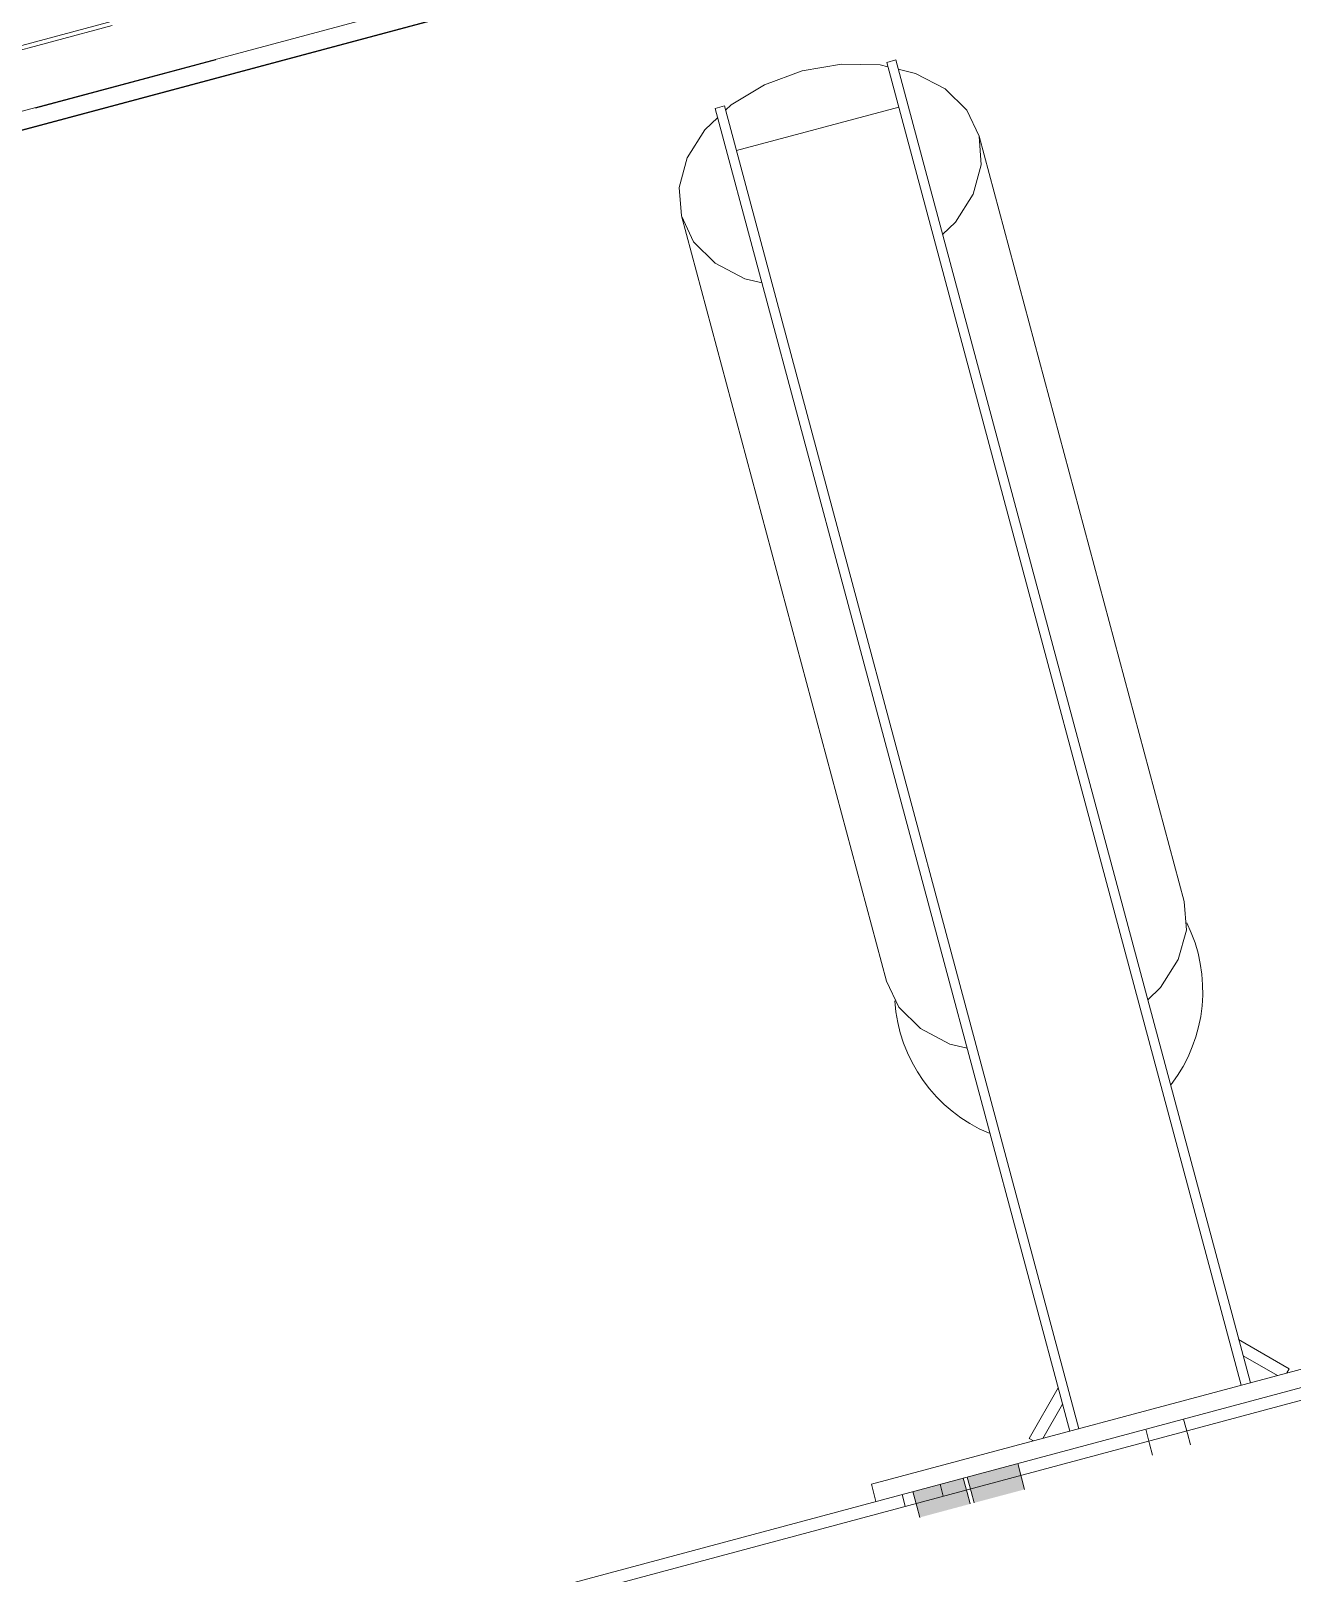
# Model space of a CAD drawing. Header units: millimetres. Extents: x -753 to 90, y 56274 to 56868.
# Drawn here: x -463.88 to -450.38, y 56718.07 to 56734.59 of the extents above; entities that cross this region are included whole.
import ezdxf

# ---------------------------------------------------------------- set-up
doc = ezdxf.new("R2010")
doc.units = ezdxf.units.MM
doc.linetypes.add('XKITLINE00', pattern=[0])
doc.linetypes.add('XKITLINE02', pattern=[4, 2, -2])
doc.layers.add('Parafuso', color=3, linetype='Continuous', lineweight=0)
doc.layers.add('Peça', color=2, linetype='Continuous', lineweight=0)

# ---------------------------------------------------------------- blocks, each defined once
blk = doc.blocks.new('*A625')
at = {"layer": 'Peça', "color": 1, "linetype": 'XKITLINE00', "lineweight": 0}
for p, q in [((-400.079, 56733.508), (-663.982, 56662.797)), ((-663.982, 56662.66), (-400.045, 56733.38))]:
    blk.add_line(p, q, dxfattribs=at)
blk = doc.blocks.new('*A627')
at = {"layer": 'Peça', "color": 7, "linetype": 'XKITLINE02', "lineweight": 0}
for p, q in [((-450.7, 56737.988), (-488.179, 56727.946)), ((-488.128, 56727.913), (-450.728, 56737.934))]:
    blk.add_line(p, q, dxfattribs=at)
blk = doc.blocks.new('*A640')
at = {"layer": 'Peça', "color": 7, "linetype": 'XKITLINE02', "lineweight": 0}
for p, q in [((-450.7, 56737.988), (-488.179, 56727.946)), ((-488.128, 56727.913), (-450.728, 56737.934))]:
    blk.add_line(p, q, dxfattribs=at)
blk = doc.blocks.new('*A659')
at = {"layer": 'Peça', "color": 1, "linetype": 'XKITLINE00', "lineweight": 0}
for p, q in [((-454.624, 56734.273), (-454.721, 56734.247)), ((-454.721, 56734.247), (-450.925, 56720.081)), ((-454.624, 56734.273), (-450.828, 56720.107)), ((-456.556, 56733.755), (-456.459, 56733.781)), ((-456.556, 56733.755), (-452.76, 56719.589)), ((-456.459, 56733.781), (-452.664, 56719.615)), ((-456.331, 56733.303), (-454.593, 56733.769))]:
    blk.add_line(p, q, dxfattribs=at)
blk = doc.blocks.new('*A660')
at = {"layer": 'Peça', "color": 1, "linetype": 'XKITLINE00', "lineweight": 0}
for p, q in [((-455.628, 56734.157), (-455.206, 56734.229)), ((-455.206, 56734.229), (-454.791, 56734.22)), ((-456.031, 56734.008), (-455.628, 56734.157)), ((-454.791, 56734.22), (-454.708, 56734.2)), ((-454.597, 56734.173), (-454.413, 56734.129)), ((-454.413, 56734.129), (-454.097, 56733.963)), ((-456.385, 56733.793), (-456.031, 56734.008)), ((-454.097, 56733.963), (-453.865, 56733.734)), ((-456.447, 56733.734), (-456.385, 56733.793)), ((-453.865, 56733.734), (-453.733, 56733.457)), ((-456.667, 56733.525), (-456.529, 56733.656)), ((-456.858, 56733.224), (-456.667, 56733.525)), ((-453.733, 56733.457), (-453.709, 56733.151)), ((-451.537, 56725.261), (-453.733, 56733.457)), ((-456.944, 56732.909), (-456.858, 56733.224)), ((-453.709, 56733.151), (-453.795, 56732.836)), ((-456.92, 56732.603), (-456.944, 56732.909)), ((-453.795, 56732.836), (-453.986, 56732.535)), ((-456.788, 56732.326), (-456.92, 56732.603)), ((-454.724, 56724.407), (-456.92, 56732.603)), ((-453.986, 56732.535), (-454.124, 56732.405)), ((-456.556, 56732.097), (-456.788, 56732.326)), ((-456.24, 56731.931), (-456.556, 56732.097)), ((-456.055, 56731.887), (-456.24, 56731.931)), ((-451.513, 56724.955), (-451.537, 56725.261)), ((-451.599, 56724.64), (-451.513, 56724.955)), ((-451.79, 56724.339), (-451.599, 56724.64)), ((-454.724, 56724.407), (-454.592, 56724.13)), ((-451.927, 56724.209), (-451.79, 56724.339)), ((-454.592, 56724.13), (-454.36, 56723.901)), ((-454.36, 56723.901), (-454.044, 56723.735)), ((-454.044, 56723.735), (-453.859, 56723.691))]:
    blk.add_line(p, q, dxfattribs=at)
blk = doc.blocks.new('*A661')
at = {"layer": 'Parafuso', "color": 7, "linetype": 'XKITLINE02', "lineweight": 0}
for p, q in [((-448.934, 56720.417), (-448.9, 56720.29)), ((-449.34, 56720.309), (-449.306, 56720.181)), ((-454.556, 56718.911), (-454.522, 56718.784)), ((-454.15, 56719.02), (-454.116, 56718.892))]:
    blk.add_line(p, q, dxfattribs=at)
blk = doc.blocks.new('*A662')
at = {"layer": 'Parafuso', "color": 7, "linetype": 'XKITLINE02', "lineweight": 0}
for p, q in [((-448.934, 56720.417), (-448.9, 56720.29)), ((-449.34, 56720.309), (-449.306, 56720.181)), ((-454.556, 56718.911), (-454.522, 56718.784)), ((-454.15, 56719.02), (-454.116, 56718.892))]:
    blk.add_line(p, q, dxfattribs=at)
blk = doc.blocks.new('*A691')
at = {"layer": 'Peça', "color": 1, "linetype": 'XKITLINE00', "lineweight": 0}
for p, q in [((-450.953, 56720.57), (-450.411, 56720.257)), ((-450.906, 56720.397), (-450.538, 56720.184)), ((-450.411, 56720.257), (-450.437, 56720.212)), ((-453.197, 56719.511), (-452.885, 56720.053)), ((-453.05, 56719.511), (-452.838, 56719.879)), ((-453.151, 56719.484), (-453.197, 56719.511))]:
    blk.add_line(p, q, dxfattribs=at)
blk = doc.blocks.new('*A692')
at = {"layer": 'Peça', "color": 1, "linetype": 'XKITLINE00', "lineweight": 0}
for start, end in [(322.6823, 26.3736), (183.6257, 247.317)]:
    blk.add_arc((-452.987, 56724.301), 1.65, start, end, dxfattribs=at)
blk = doc.blocks.new('*A693')
at = {"layer": 'Peça', "color": 1, "linetype": 'XKITLINE00', "lineweight": 0}
for p, q in [((-448.703, 56720.676), (-454.885, 56719.02)), ((-448.654, 56720.493), (-448.703, 56720.676)), ((-454.836, 56718.836), (-454.885, 56719.02))]:
    blk.add_line(p, q, dxfattribs=at)
blk = doc.blocks.new('*A1547')
at = {"layer": 'Parafuso', "color": 7, "linetype": 'XKITLINE02', "lineweight": 0}
for p, q in [((-451.542, 56719.719), (-451.501, 56719.564)), ((-451.542, 56719.719), (-451.501, 56719.564)), ((-451.948, 56719.61), (-451.907, 56719.455)), ((-451.948, 56719.61), (-451.907, 56719.455)), ((-451.501, 56719.564), (-451.468, 56719.441)), ((-451.501, 56719.564), (-451.468, 56719.441)), ((-451.907, 56719.455), (-451.874, 56719.333)), ((-451.907, 56719.455), (-451.874, 56719.333))]:
    blk.add_line(p, q, dxfattribs=at)
blk = doc.blocks.new('*A1548')
at = {"layer": 'Parafuso', "color": 7, "linetype": 'XKITLINE02', "lineweight": 0}
for p, q in [((-451.542, 56719.719), (-451.501, 56719.564)), ((-451.542, 56719.719), (-451.501, 56719.564)), ((-451.948, 56719.61), (-451.907, 56719.455)), ((-451.948, 56719.61), (-451.907, 56719.455)), ((-451.501, 56719.564), (-451.468, 56719.441)), ((-451.501, 56719.564), (-451.468, 56719.441)), ((-451.907, 56719.455), (-451.874, 56719.333)), ((-451.907, 56719.455), (-451.874, 56719.333))]:
    blk.add_line(p, q, dxfattribs=at)
blk = doc.blocks.new('*A1556')
at = {"layer": 'Parafuso'}
for points in [[(-453.818, 56718.943), (-453.86, 56719.098), (-453.319, 56719.243), (-453.278, 56719.088)], [(-454.4, 56718.787), (-454.441, 56718.942), (-453.901, 56719.087), (-453.859, 56718.932)], [(-453.786, 56718.821), (-453.818, 56718.943), (-453.278, 56719.088), (-453.245, 56718.965)], [(-454.367, 56718.665), (-454.4, 56718.787), (-453.859, 56718.932), (-453.826, 56718.81)]]:
    blk.add_hatch(color=7, dxfattribs=at).paths.add_polyline_path(points, flags=17)
at = {"layer": 'Parafuso', "color": 7, "linetype": 'XKITLINE00', "lineweight": 0}
for p, q in [((-453.319, 56719.243), (-453.278, 56719.088)), ((-453.901, 56719.087), (-453.859, 56718.932)), ((-453.86, 56719.098), (-453.818, 56718.943)), ((-453.278, 56719.088), (-453.245, 56718.965)), ((-454.441, 56718.942), (-454.4, 56718.787)), ((-453.859, 56718.932), (-453.826, 56718.81)), ((-453.818, 56718.943), (-453.786, 56718.821)), ((-454.4, 56718.787), (-454.367, 56718.665))]:
    blk.add_line(p, q, dxfattribs=at)
blk = doc.blocks.new('*A1605')
at = {"layer": 'Peça', "color": 4, "linetype": 'XKITLINE00', "lineweight": 0}
for p, q in [((-475.428, 56730.658), (-454.834, 56736.175)), ((-475.378, 56730.472), (-454.784, 56735.989)), ((-475.376, 56730.466), (-454.782, 56735.983))]:
    blk.add_line(p, q, dxfattribs=at)
at = {"layer": 'Peça', "color": 7, "linetype": 'XKITLINE02', "lineweight": 0}
blk.add_line((-475.426, 56730.651), (-454.832, 56736.168), dxfattribs=at)

msp = doc.modelspace()

# ---------------------------------------------------------------- block references
at = {"lineweight": 0}
for name in ['*A1605', '*A627', '*A640', '*A660', '*A659', '*A625', '*A692', '*A693', '*A691', '*A661', '*A662', '*A1547', '*A1548', '*A1556']:
    msp.add_blockref(name, (0, 0), dxfattribs=at)

doc.saveas('drawing.dxf')
